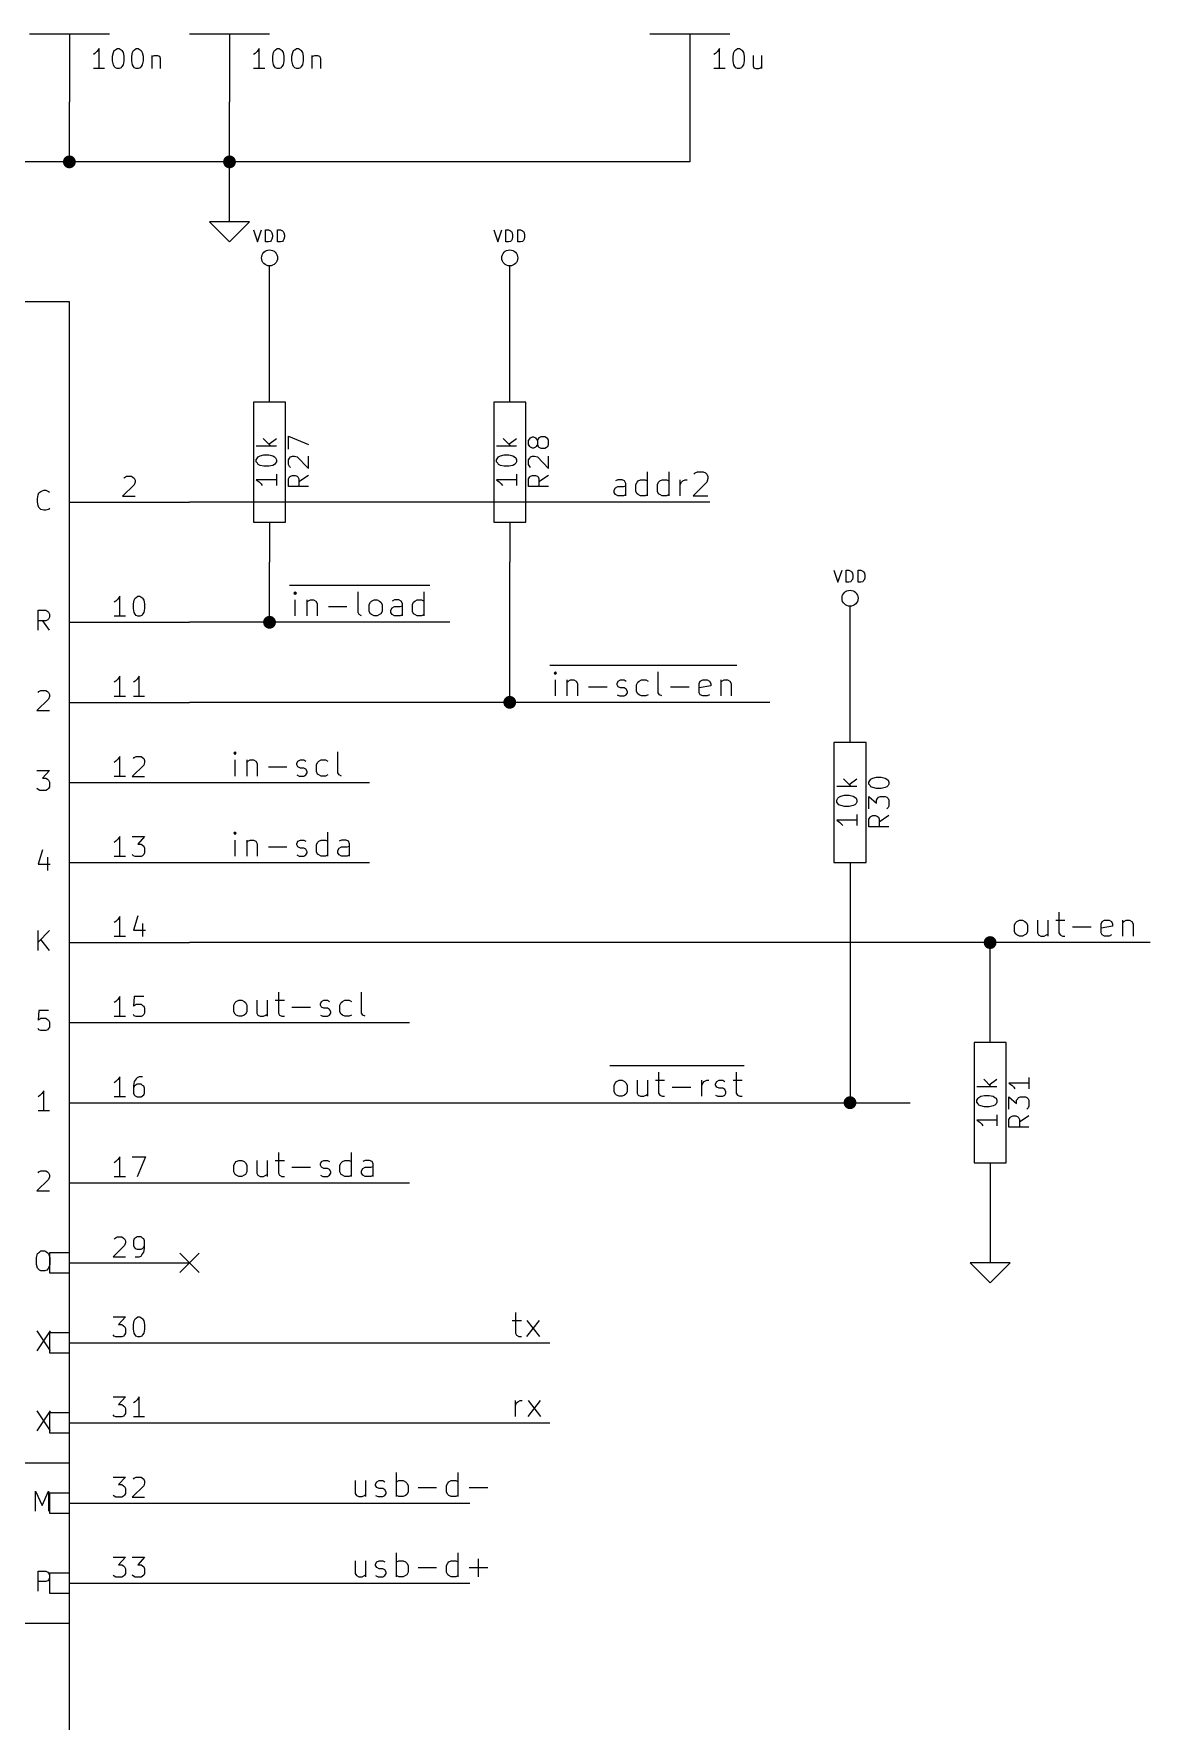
# Model space of a CAD drawing. Extents: x 4000 to 326700, y 4000 to 230000.
# Drawn here: x 133110 to 161000, y 161050 to 203200 of the extents above; entities that cross this region are included whole.
import ezdxf

# ---------------------------------------------------------------- set-up
doc = ezdxf.new("R2010")
doc.units = 0
for name, color, linetype in [('BLACK', 1, 'CONTINUOUS'), ('BLUE', 2, 'CONTINUOUS'), ('CYAN', 4, 'CONTINUOUS'), ('GREEN', 3, 'CONTINUOUS'), ('RED', 5, 'CONTINUOUS')]:
    doc.layers.add(name, color=color, linetype=linetype)

msp = doc.modelspace()

# ---------------------------------------------------------------- linework, layer by layer
at = {"layer": 'BLACK'}
for p, q in [((148440, 191660), (148440, 192260)), ((148980, 191660), (148980, 192260)), ((149600, 192200), (149630, 192230)), ((149630, 192230), (149690, 192260)), ((149690, 192260), (149830, 192260)), ((149830, 192260), (149890, 192230)), ((149890, 192230), (149920, 192200)), ((147610, 191800), (147640, 191860)), ((147610, 191740), (147610, 191800)), ((147700, 192060), (147640, 192030)), ((147640, 191860), (147700, 191890)), ((147810, 192060), (147700, 192060)), ((147700, 191890), (147840, 191890)), ((147870, 192030), (147810, 192060)), ((147840, 191890), (147900, 191910)), ((147900, 191970), (147870, 192030)), ((147900, 191660), (147900, 191970)), ((148150, 191940), (148180, 192000)), ((148150, 191770), (148150, 191940)), ((148180, 192000), (148210, 192030)), ((148210, 192030), (148270, 192060)), ((148270, 192060), (148380, 192060)), ((148380, 192060), (148440, 192030)), ((148690, 191940), (148720, 192000)), ((148690, 191770), (148690, 191940)), ((148720, 192000), (148750, 192030)), ((148750, 192030), (148810, 192060)), ((148810, 192060), (148920, 192060)), ((148920, 192060), (148980, 192030)), ((149260, 191660), (149260, 192060)), ((149260, 191940), (149290, 192000)), ((149290, 192000), (149320, 192030)), ((149320, 192030), (149380, 192060)), ((149380, 192060), (149430, 192060)), ((149920, 192000), (149580, 191660)), ((149920, 192200), (149950, 192140)), ((149950, 192090), (149920, 192000)), ((149950, 192140), (149950, 192090)), ((147640, 191690), (147610, 191740)), ((147700, 191660), (147640, 191690)), ((147840, 191660), (147700, 191660)), ((147900, 191690), (147840, 191660)), ((148180, 191710), (148150, 191770)), ((148210, 191690), (148180, 191710)), ((148270, 191660), (148210, 191690)), ((148380, 191660), (148270, 191660)), ((148440, 191690), (148380, 191660)), ((148720, 191710), (148690, 191770)), ((148750, 191690), (148720, 191710)), ((148810, 191660), (148750, 191690)), ((148920, 191660), (148810, 191660)), ((148980, 191690), (148920, 191660)), ((149580, 191660), (149950, 191660)), ((139500, 189430), (143000, 189430)), ((139640, 189260), (139610, 189230)), ((139670, 189230), (139640, 189260)), ((139640, 189260), (139640, 189200)), ((141210, 188740), (141210, 189260)), ((142860, 188660), (142860, 189260)), ((139610, 189230), (139640, 189200)), ((139640, 189200), (139670, 189230)), ((139640, 188660), (139640, 189060)), ((139930, 189060), (139930, 188660)), ((139930, 189000), (139960, 189030)), ((139960, 189030), (140020, 189060)), ((140020, 189060), (140100, 189060)), ((140100, 189060), (140160, 189030)), ((140160, 189030), (140190, 188970)), ((140190, 188970), (140190, 188660)), ((140470, 188890), (140930, 188890)), ((141490, 188940), (141520, 189000)), ((141490, 188770), (141490, 188940)), ((141520, 189000), (141550, 189030)), ((141550, 189030), (141610, 189060)), ((141610, 189060), (141690, 189060)), ((141690, 189060), (141750, 189030)), ((141750, 189030), (141780, 189000)), ((141780, 189000), (141810, 188940)), ((141810, 188940), (141810, 188770)), ((142030, 188800), (142060, 188860)), ((142120, 189060), (142060, 189030)), ((142060, 188860), (142120, 188890)), ((142230, 189060), (142120, 189060)), ((142120, 188890), (142260, 188890)), ((142290, 189030), (142230, 189060)), ((142260, 188890), (142320, 188910)), ((142320, 188970), (142290, 189030)), ((142320, 188660), (142320, 188970)), ((142570, 188940), (142600, 189000)), ((142570, 188770), (142570, 188940)), ((142600, 189000), (142630, 189030)), ((142630, 189030), (142690, 189060)), ((142690, 189060), (142800, 189060)), ((142800, 189060), (142860, 189030)), ((141240, 188690), (141210, 188740)), ((141300, 188660), (141240, 188690)), ((141520, 188710), (141490, 188770)), ((141550, 188690), (141520, 188710)), ((141610, 188660), (141550, 188690)), ((141690, 188660), (141610, 188660)), ((141750, 188690), (141690, 188660)), ((141780, 188710), (141750, 188690)), ((141810, 188770), (141780, 188710)), ((142030, 188740), (142030, 188800)), ((142060, 188690), (142030, 188740)), ((142120, 188660), (142060, 188690)), ((142260, 188660), (142120, 188660)), ((142320, 188690), (142260, 188660)), ((142600, 188710), (142570, 188770)), ((142630, 188690), (142600, 188710)), ((142690, 188660), (142630, 188690)), ((142800, 188660), (142690, 188660)), ((142860, 188690), (142800, 188660)), ((146000, 187430), (150670, 187430)), ((146140, 187260), (146110, 187230)), ((146110, 187230), (146140, 187200)), ((146170, 187230), (146140, 187260)), ((146140, 187260), (146140, 187200)), ((146140, 187200), (146170, 187230)), ((148710, 186740), (148710, 187260)), ((146140, 186660), (146140, 187060)), ((146430, 187060), (146430, 186660)), ((146430, 187000), (146460, 187030)), ((146460, 187030), (146520, 187060)), ((146520, 187060), (146600, 187060)), ((146600, 187060), (146660, 187030)), ((146660, 187030), (146690, 186970)), ((146690, 186970), (146690, 186660)), ((146970, 186890), (147430, 186890)), ((147680, 186970), (147710, 187030)), ((147680, 186940), (147680, 186970)), ((147710, 186890), (147680, 186940)), ((147710, 187030), (147770, 187060)), ((147770, 186860), (147710, 186890)), ((147770, 187060), (147860, 187060)), ((147860, 186860), (147770, 186860)), ((147860, 187060), (147910, 187030)), ((147910, 186830), (147860, 186860)), ((147940, 186770), (147910, 186830)), ((147910, 186690), (147940, 186740)), ((147940, 186740), (147940, 186770)), ((148170, 186940), (148200, 187000)), ((148170, 186770), (148170, 186940)), ((148200, 186710), (148170, 186770)), ((148200, 187000), (148230, 187030)), ((148230, 187030), (148290, 187060)), ((148290, 187060), (148400, 187060)), ((148400, 187060), (148460, 187030)), ((148740, 186690), (148710, 186740)), ((149020, 186890), (149480, 186890)), ((149730, 186970), (149760, 187030)), ((149730, 186740), (149730, 186970)), ((150020, 186910), (149730, 186860)), ((149760, 186690), (149730, 186740)), ((149760, 187030), (149820, 187060)), ((149820, 187060), (149930, 187060)), ((149930, 187060), (149990, 187030)), ((149990, 187030), (150020, 186970)), ((150020, 186970), (150020, 186910)), ((150270, 187060), (150270, 186660)), ((150270, 187000), (150300, 187030)), ((150300, 187030), (150360, 187060)), ((150360, 187060), (150440, 187060)), ((150440, 187060), (150500, 187030)), ((150500, 187030), (150530, 186970)), ((150530, 186970), (150530, 186660)), ((147680, 186690), (147740, 186660)), ((147740, 186660), (147860, 186660)), ((147860, 186660), (147910, 186690)), ((148230, 186690), (148200, 186710)), ((148290, 186660), (148230, 186690)), ((148400, 186660), (148290, 186660)), ((148460, 186690), (148400, 186660)), ((148800, 186660), (148740, 186690)), ((149820, 186660), (149760, 186690)), ((149930, 186660), (149820, 186660)), ((149990, 186690), (149930, 186660)), ((138140, 185260), (138110, 185230)), ((138110, 185230), (138140, 185200)), ((138170, 185230), (138140, 185260)), ((138140, 185260), (138140, 185200)), ((138140, 185200), (138170, 185230)), ((138140, 184660), (138140, 185060)), ((138430, 185060), (138430, 184660)), ((138460, 185030), (138520, 185060)), ((138520, 185060), (138600, 185060)), ((138600, 185060), (138660, 185030)), ((139710, 185030), (139770, 185060)), ((139770, 185060), (139860, 185060)), ((139860, 185060), (139910, 185030)), ((140230, 185030), (140290, 185060)), ((140290, 185060), (140400, 185060)), ((140400, 185060), (140460, 185030)), ((140710, 184740), (140710, 185260)), ((138430, 185000), (138460, 185030)), ((138660, 185030), (138690, 184970)), ((138690, 184970), (138690, 184660)), ((138970, 184890), (139430, 184890)), ((139680, 184970), (139710, 185030)), ((139680, 184940), (139680, 184970)), ((139710, 184890), (139680, 184940)), ((139680, 184690), (139740, 184660)), ((139770, 184860), (139710, 184890)), ((139740, 184660), (139860, 184660)), ((139860, 184860), (139770, 184860)), ((139910, 184830), (139860, 184860)), ((139860, 184660), (139910, 184690)), ((139940, 184770), (139910, 184830)), ((139910, 184690), (139940, 184740)), ((139940, 184740), (139940, 184770)), ((140170, 184940), (140200, 185000)), ((140170, 184770), (140170, 184940)), ((140200, 184710), (140170, 184770)), ((140200, 185000), (140230, 185030)), ((140230, 184690), (140200, 184710)), ((140290, 184660), (140230, 184690)), ((140400, 184660), (140290, 184660)), ((140460, 184690), (140400, 184660)), ((140740, 184690), (140710, 184740)), ((140800, 184660), (140740, 184690)), ((138140, 183260), (138110, 183230)), ((138110, 183230), (138140, 183200)), ((138170, 183230), (138140, 183260)), ((138140, 183260), (138140, 183200)), ((138140, 183200), (138170, 183230)), ((138140, 182660), (138140, 183060)), ((138430, 183060), (138430, 182660)), ((138430, 183000), (138460, 183030)), ((138460, 183030), (138520, 183060)), ((138520, 183060), (138600, 183060)), ((138600, 183060), (138660, 183030)), ((138660, 183030), (138690, 182970)), ((138690, 182970), (138690, 182660)), ((139680, 182970), (139710, 183030)), ((139680, 182940), (139680, 182970)), ((139710, 182890), (139680, 182940)), ((139710, 183030), (139770, 183060)), ((139770, 183060), (139860, 183060)), ((139860, 183060), (139910, 183030)), ((140170, 182940), (140200, 183000)), ((140170, 182770), (140170, 182940)), ((140200, 183000), (140230, 183030)), ((140230, 183030), (140290, 183060)), ((140290, 183060), (140400, 183060)), ((140400, 183060), (140460, 183030)), ((140460, 182660), (140460, 183260)), ((140800, 183060), (140740, 183030)), ((140910, 183060), (140800, 183060)), ((140970, 183030), (140910, 183060)), ((141000, 182970), (140970, 183030)), ((141000, 182660), (141000, 182970)), ((138970, 182890), (139430, 182890)), ((139680, 182690), (139740, 182660)), ((139770, 182860), (139710, 182890)), ((139740, 182660), (139860, 182660)), ((139860, 182860), (139770, 182860)), ((139910, 182830), (139860, 182860)), ((139860, 182660), (139910, 182690)), ((139940, 182770), (139910, 182830)), ((139910, 182690), (139940, 182740)), ((139940, 182740), (139940, 182770)), ((140200, 182710), (140170, 182770)), ((140230, 182690), (140200, 182710)), ((140290, 182660), (140230, 182690)), ((140400, 182660), (140290, 182660)), ((140460, 182690), (140400, 182660)), ((140710, 182800), (140740, 182860)), ((140710, 182740), (140710, 182800)), ((140740, 182690), (140710, 182740)), ((140740, 182860), (140800, 182890)), ((140800, 182660), (140740, 182690)), ((140800, 182890), (140940, 182890)), ((140940, 182660), (140800, 182660)), ((140940, 182890), (141000, 182910)), ((141000, 182690), (140940, 182660)), ((158720, 181260), (158720, 180740)), ((157610, 180940), (157640, 181000)), ((157610, 180770), (157610, 180940)), ((157640, 181000), (157670, 181030)), ((157670, 181030), (157730, 181060)), ((157730, 181060), (157810, 181060)), ((157810, 181060), (157870, 181030)), ((157870, 181030), (157900, 181000)), ((157900, 181000), (157930, 180940)), ((157930, 180940), (157930, 180770)), ((158180, 181060), (158180, 180740)), ((158440, 181060), (158440, 180660)), ((158640, 181060), (158870, 181060)), ((159060, 180890), (159520, 180890)), ((159770, 180970), (159800, 181030)), ((159770, 180740), (159770, 180970)), ((160060, 180910), (159770, 180860)), ((159800, 181030), (159860, 181060)), ((159860, 181060), (159970, 181060)), ((159970, 181060), (160030, 181030)), ((160030, 181030), (160060, 180970)), ((160060, 180970), (160060, 180910)), ((160310, 181060), (160310, 180660)), ((160310, 181000), (160340, 181030)), ((160340, 181030), (160400, 181060)), ((160400, 181060), (160480, 181060)), ((160480, 181060), (160540, 181030)), ((160540, 181030), (160570, 180970)), ((160570, 180970), (160570, 180660)), ((157640, 180710), (157610, 180770)), ((157670, 180690), (157640, 180710)), ((157730, 180660), (157670, 180690)), ((157810, 180660), (157730, 180660)), ((157870, 180690), (157810, 180660)), ((157900, 180710), (157870, 180690)), ((157930, 180770), (157900, 180710)), ((158180, 180740), (158210, 180690)), ((158210, 180690), (158270, 180660)), ((158270, 180660), (158350, 180660)), ((158350, 180660), (158410, 180690)), ((158410, 180690), (158440, 180710)), ((158720, 180740), (158750, 180690)), ((158750, 180690), (158810, 180660)), ((158810, 180660), (158870, 180660)), ((159800, 180690), (159770, 180740)), ((159860, 180660), (159800, 180690)), ((159970, 180660), (159860, 180660)), ((160030, 180690), (159970, 180660)), ((139220, 179260), (139220, 178740)), ((141300, 178740), (141300, 179260)), ((138110, 178940), (138140, 179000)), ((138110, 178770), (138110, 178940)), ((138140, 178710), (138110, 178770)), ((138140, 179000), (138170, 179030)), ((138170, 179030), (138230, 179060)), ((138230, 179060), (138310, 179060)), ((138310, 179060), (138370, 179030)), ((138370, 179030), (138400, 179000)), ((138400, 179000), (138430, 178940)), ((138430, 178770), (138400, 178710)), ((138430, 178940), (138430, 178770)), ((138680, 179060), (138680, 178740)), ((138680, 178740), (138710, 178690)), ((138940, 179060), (138940, 178660)), ((139140, 179060), (139370, 179060)), ((139220, 178740), (139250, 178690)), ((139560, 178890), (140020, 178890)), ((140270, 178970), (140300, 179030)), ((140270, 178940), (140270, 178970)), ((140300, 178890), (140270, 178940)), ((140300, 179030), (140360, 179060)), ((140360, 178860), (140300, 178890)), ((140360, 179060), (140450, 179060)), ((140450, 178860), (140360, 178860)), ((140450, 179060), (140500, 179030)), ((140500, 178830), (140450, 178860)), ((140530, 178770), (140500, 178830)), ((140500, 178690), (140530, 178740)), ((140530, 178740), (140530, 178770)), ((140760, 178940), (140790, 179000)), ((140760, 178770), (140760, 178940)), ((140790, 178710), (140760, 178770)), ((140790, 179000), (140820, 179030)), ((140820, 179030), (140880, 179060)), ((140880, 179060), (140990, 179060)), ((140990, 179060), (141050, 179030)), ((141330, 178690), (141300, 178740)), ((138170, 178690), (138140, 178710)), ((138230, 178660), (138170, 178690)), ((138310, 178660), (138230, 178660)), ((138370, 178690), (138310, 178660)), ((138400, 178710), (138370, 178690)), ((138710, 178690), (138770, 178660)), ((138770, 178660), (138850, 178660)), ((138850, 178660), (138910, 178690)), ((138910, 178690), (138940, 178710)), ((139250, 178690), (139310, 178660)), ((139310, 178660), (139370, 178660)), ((140270, 178690), (140330, 178660)), ((140330, 178660), (140450, 178660)), ((140450, 178660), (140500, 178690)), ((140820, 178690), (140790, 178710)), ((140880, 178660), (140820, 178690)), ((140990, 178660), (140880, 178660)), ((141050, 178690), (140990, 178660)), ((141390, 178660), (141330, 178690)), ((147500, 177430), (150860, 177430)), ((147640, 177000), (147670, 177030)), ((147670, 177030), (147730, 177060)), ((147730, 177060), (147810, 177060)), ((147810, 177060), (147870, 177030)), ((147870, 177030), (147900, 177000)), ((148180, 177060), (148180, 176740)), ((148440, 177060), (148440, 176660)), ((148640, 177060), (148870, 177060)), ((148720, 177260), (148720, 176740)), ((149800, 176660), (149800, 177060)), ((149830, 177000), (149860, 177030)), ((149860, 177030), (149920, 177060)), ((149920, 177060), (149970, 177060)), ((150140, 176970), (150170, 177030)), ((150170, 177030), (150230, 177060)), ((150230, 177060), (150320, 177060)), ((150320, 177060), (150370, 177030)), ((150580, 177060), (150810, 177060)), ((150660, 177260), (150660, 176740)), ((147610, 176940), (147640, 177000)), ((147610, 176770), (147610, 176940)), ((147640, 176710), (147610, 176770)), ((147670, 176690), (147640, 176710)), ((147730, 176660), (147670, 176690)), ((147810, 176660), (147730, 176660)), ((147870, 176690), (147810, 176660)), ((147900, 176710), (147870, 176690)), ((147900, 177000), (147930, 176940)), ((147930, 176770), (147900, 176710)), ((147930, 176940), (147930, 176770)), ((148180, 176740), (148210, 176690)), ((148210, 176690), (148270, 176660)), ((148270, 176660), (148350, 176660)), ((148350, 176660), (148410, 176690)), ((148410, 176690), (148440, 176710)), ((148720, 176740), (148750, 176690)), ((148750, 176690), (148810, 176660)), ((148810, 176660), (148870, 176660)), ((149060, 176890), (149520, 176890)), ((149800, 176940), (149830, 177000)), ((150140, 176940), (150140, 176970)), ((150170, 176890), (150140, 176940)), ((150140, 176690), (150200, 176660)), ((150230, 176860), (150170, 176890)), ((150200, 176660), (150320, 176660)), ((150320, 176860), (150230, 176860)), ((150370, 176830), (150320, 176860)), ((150320, 176660), (150370, 176690)), ((150400, 176770), (150370, 176830)), ((150370, 176690), (150400, 176740)), ((150400, 176740), (150400, 176770)), ((150660, 176740), (150690, 176690)), ((150690, 176690), (150750, 176660)), ((150750, 176660), (150810, 176660)), ((138110, 174940), (138140, 175000)), ((138110, 174770), (138110, 174940)), ((138140, 175000), (138170, 175030)), ((138170, 175030), (138230, 175060)), ((138230, 175060), (138310, 175060)), ((138310, 175060), (138370, 175030)), ((138370, 175030), (138400, 175000)), ((138400, 175000), (138430, 174940)), ((138430, 174940), (138430, 174770)), ((138680, 175060), (138680, 174740)), ((138940, 175060), (138940, 174660)), ((139140, 175060), (139370, 175060)), ((139220, 175260), (139220, 174740)), ((140270, 174970), (140300, 175030)), ((140270, 174940), (140270, 174970)), ((140300, 174890), (140270, 174940)), ((140300, 175030), (140360, 175060)), ((140360, 175060), (140450, 175060)), ((140450, 175060), (140500, 175030)), ((140760, 174940), (140790, 175000)), ((140760, 174770), (140760, 174940)), ((140790, 175000), (140820, 175030)), ((140820, 175030), (140880, 175060)), ((140880, 175060), (140990, 175060)), ((140990, 175060), (141050, 175030)), ((141050, 174660), (141050, 175260)), ((141390, 175060), (141330, 175030)), ((141500, 175060), (141390, 175060)), ((141560, 175030), (141500, 175060)), ((141590, 174970), (141560, 175030)), ((141590, 174660), (141590, 174970)), ((138140, 174710), (138110, 174770)), ((138170, 174690), (138140, 174710)), ((138230, 174660), (138170, 174690)), ((138310, 174660), (138230, 174660)), ((138370, 174690), (138310, 174660)), ((138400, 174710), (138370, 174690)), ((138430, 174770), (138400, 174710)), ((138680, 174740), (138710, 174690)), ((138710, 174690), (138770, 174660)), ((138770, 174660), (138850, 174660)), ((138850, 174660), (138910, 174690)), ((138910, 174690), (138940, 174710)), ((139220, 174740), (139250, 174690)), ((139250, 174690), (139310, 174660)), ((139310, 174660), (139370, 174660)), ((139560, 174890), (140020, 174890)), ((140270, 174690), (140330, 174660)), ((140360, 174860), (140300, 174890)), ((140330, 174660), (140450, 174660)), ((140450, 174860), (140360, 174860)), ((140500, 174830), (140450, 174860)), ((140450, 174660), (140500, 174690)), ((140530, 174770), (140500, 174830)), ((140500, 174690), (140530, 174740)), ((140530, 174740), (140530, 174770)), ((140790, 174710), (140760, 174770)), ((140820, 174690), (140790, 174710)), ((140880, 174660), (140820, 174690)), ((140990, 174660), (140880, 174660)), ((141050, 174690), (140990, 174660)), ((141300, 174800), (141330, 174860)), ((141300, 174740), (141300, 174800)), ((141330, 174690), (141300, 174740)), ((141330, 174860), (141390, 174890)), ((141390, 174660), (141330, 174690)), ((141390, 174890), (141530, 174890)), ((141530, 174660), (141390, 174660)), ((141530, 174890), (141590, 174910)), ((141590, 174690), (141530, 174660)), ((145140, 171260), (145140, 170740)), ((145060, 171060), (145290, 171060)), ((145140, 170740), (145170, 170690)), ((145430, 170660), (145740, 171060)), ((145430, 171060), (145740, 170660)), ((145170, 170690), (145230, 170660)), ((145230, 170660), (145290, 170660)), ((145140, 168660), (145140, 169060)), ((145170, 169000), (145200, 169030)), ((145200, 169030), (145260, 169060)), ((145260, 169060), (145310, 169060)), ((145460, 168660), (145770, 169060)), ((145460, 169060), (145770, 168660)), ((145140, 168940), (145170, 169000)), ((141140, 167060), (141140, 166740)), ((141400, 167060), (141400, 166660)), ((141650, 166970), (141680, 167030)), ((141650, 166940), (141650, 166970)), ((141680, 166890), (141650, 166940)), ((141680, 167030), (141740, 167060)), ((141740, 167060), (141830, 167060)), ((141830, 167060), (141880, 167030)), ((142170, 166660), (142170, 167260)), ((142170, 167030), (142230, 167060)), ((142230, 167060), (142340, 167060)), ((142340, 167060), (142400, 167030)), ((142400, 167030), (142430, 167000)), ((142430, 167000), (142460, 166940)), ((142460, 166940), (142460, 166770)), ((143420, 166940), (143450, 167000)), ((143420, 166770), (143420, 166940)), ((143450, 167000), (143480, 167030)), ((143480, 167030), (143540, 167060)), ((143540, 167060), (143650, 167060)), ((143650, 167060), (143710, 167030)), ((143710, 166660), (143710, 167260)), ((141140, 166740), (141170, 166690)), ((141170, 166690), (141230, 166660)), ((141230, 166660), (141310, 166660)), ((141310, 166660), (141370, 166690)), ((141370, 166690), (141400, 166710)), ((141650, 166690), (141710, 166660)), ((141740, 166860), (141680, 166890)), ((141710, 166660), (141830, 166660)), ((141830, 166860), (141740, 166860)), ((141880, 166830), (141830, 166860)), ((141830, 166660), (141880, 166690)), ((141910, 166770), (141880, 166830)), ((141880, 166690), (141910, 166740)), ((141910, 166740), (141910, 166770)), ((142230, 166660), (142170, 166690)), ((142340, 166660), (142230, 166660)), ((142400, 166690), (142340, 166660)), ((142430, 166710), (142400, 166690)), ((142460, 166770), (142430, 166710)), ((142710, 166890), (143170, 166890)), ((143450, 166710), (143420, 166770)), ((143480, 166690), (143450, 166710)), ((143540, 166660), (143480, 166690)), ((143650, 166660), (143540, 166660)), ((143710, 166690), (143650, 166660)), ((143990, 166890), (144450, 166890)), ((142170, 164660), (142170, 165260)), ((143710, 164660), (143710, 165260)), ((141140, 165060), (141140, 164740)), ((141400, 165060), (141400, 164660)), ((141650, 164970), (141680, 165030)), ((141650, 164940), (141650, 164970)), ((141680, 164890), (141650, 164940)), ((141680, 165030), (141740, 165060)), ((141740, 164860), (141680, 164890)), ((141740, 165060), (141830, 165060)), ((141830, 164860), (141740, 164860)), ((141830, 165060), (141880, 165030)), ((141880, 164830), (141830, 164860)), ((141910, 164770), (141880, 164830)), ((142170, 165030), (142230, 165060)), ((142230, 165060), (142340, 165060)), ((142340, 165060), (142400, 165030)), ((142400, 165030), (142430, 165000)), ((142430, 165000), (142460, 164940)), ((142460, 164940), (142460, 164770)), ((142710, 164890), (143170, 164890)), ((143420, 164940), (143450, 165000)), ((143420, 164770), (143420, 164940)), ((143450, 165000), (143480, 165030)), ((143480, 165030), (143540, 165060)), ((143540, 165060), (143650, 165060)), ((143650, 165060), (143710, 165030)), ((143990, 164890), (144450, 164890)), ((144220, 164660), (144220, 165110)), ((141140, 164740), (141170, 164690)), ((141170, 164690), (141230, 164660)), ((141230, 164660), (141310, 164660)), ((141310, 164660), (141370, 164690)), ((141370, 164690), (141400, 164710)), ((141650, 164690), (141710, 164660)), ((141710, 164660), (141830, 164660)), ((141830, 164660), (141880, 164690)), ((141880, 164690), (141910, 164740)), ((141910, 164740), (141910, 164770)), ((142230, 164660), (142170, 164690)), ((142340, 164660), (142230, 164660)), ((142400, 164690), (142340, 164660)), ((142430, 164710), (142400, 164690)), ((142460, 164770), (142430, 164710)), ((143450, 164710), (143420, 164770)), ((143480, 164690), (143450, 164710)), ((143540, 164660), (143480, 164690)), ((143650, 164660), (143540, 164660)), ((143710, 164690), (143650, 164660))]:
    msp.add_line(p, q, dxfattribs=at)
at = {"layer": 'BLUE'}
for p, q in [((136760, 172740), (137240, 172260)), ((137240, 172740), (136760, 172260))]:
    msp.add_line(p, q, dxfattribs=at)
at = {"layer": 'CYAN'}
for p, q in [((134690, 202760), (134640, 202710)), ((134740, 202830), (134690, 202760)), ((134740, 202330), (134740, 202830)), ((135100, 202730), (135120, 202780)), ((135120, 202780), (135150, 202800)), ((135150, 202800), (135190, 202830)), ((135190, 202830), (135240, 202830)), ((135240, 202830), (135290, 202800)), ((135290, 202800), (135310, 202780)), ((135310, 202780), (135340, 202730)), ((135580, 202730), (135600, 202780)), ((135600, 202780), (135630, 202800)), ((135630, 202800), (135670, 202830)), ((135670, 202830), (135720, 202830)), ((135720, 202830), (135770, 202800)), ((135770, 202800), (135790, 202780)), ((135790, 202780), (135820, 202730)), ((138690, 202760), (138640, 202710)), ((138740, 202830), (138690, 202760)), ((138740, 202330), (138740, 202830)), ((139100, 202730), (139120, 202780)), ((139120, 202780), (139150, 202800)), ((139150, 202800), (139190, 202830)), ((139190, 202830), (139240, 202830)), ((139240, 202830), (139290, 202800)), ((139290, 202800), (139310, 202780)), ((139310, 202780), (139340, 202730)), ((139580, 202730), (139600, 202780)), ((139600, 202780), (139630, 202800)), ((139630, 202800), (139670, 202830)), ((139670, 202830), (139720, 202830)), ((139720, 202830), (139770, 202800)), ((139770, 202800), (139790, 202780)), ((139790, 202780), (139820, 202730)), ((150190, 202760), (150140, 202710)), ((150240, 202830), (150190, 202760)), ((150240, 202330), (150240, 202830)), ((150600, 202730), (150620, 202780)), ((150620, 202780), (150650, 202800)), ((150650, 202800), (150690, 202830)), ((150690, 202830), (150740, 202830)), ((150740, 202830), (150790, 202800)), ((150790, 202800), (150810, 202780)), ((150810, 202780), (150840, 202730)), ((134640, 202710), (134600, 202680)), ((134880, 202330), (134600, 202330)), ((135080, 202640), (135100, 202730)), ((135080, 202520), (135080, 202640)), ((135100, 202420), (135080, 202520)), ((135120, 202380), (135100, 202420)), ((135150, 202350), (135120, 202380)), ((135190, 202330), (135150, 202350)), ((135240, 202330), (135190, 202330)), ((135290, 202350), (135240, 202330)), ((135310, 202380), (135290, 202350)), ((135340, 202420), (135310, 202380)), ((135340, 202730), (135360, 202640)), ((135360, 202520), (135340, 202420)), ((135360, 202640), (135360, 202520)), ((135560, 202640), (135580, 202730)), ((135560, 202520), (135560, 202640)), ((135580, 202420), (135560, 202520)), ((135600, 202380), (135580, 202420)), ((135630, 202350), (135600, 202380)), ((135670, 202330), (135630, 202350)), ((135720, 202330), (135670, 202330)), ((135770, 202350), (135720, 202330)), ((135790, 202380), (135770, 202350)), ((135820, 202420), (135790, 202380)), ((135820, 202730), (135840, 202640)), ((135840, 202520), (135820, 202420)), ((135840, 202640), (135840, 202520)), ((136060, 202660), (136060, 202330)), ((136060, 202610), (136080, 202640)), ((136080, 202640), (136130, 202660)), ((136130, 202660), (136200, 202660)), ((136200, 202660), (136250, 202640)), ((136250, 202640), (136270, 202590)), ((136270, 202590), (136270, 202330)), ((138640, 202710), (138600, 202680)), ((138880, 202330), (138600, 202330)), ((139080, 202640), (139100, 202730)), ((139080, 202520), (139080, 202640)), ((139100, 202420), (139080, 202520)), ((139120, 202380), (139100, 202420)), ((139150, 202350), (139120, 202380)), ((139190, 202330), (139150, 202350)), ((139240, 202330), (139190, 202330)), ((139290, 202350), (139240, 202330)), ((139310, 202380), (139290, 202350)), ((139340, 202420), (139310, 202380)), ((139340, 202730), (139360, 202640)), ((139360, 202520), (139340, 202420)), ((139360, 202640), (139360, 202520)), ((139560, 202640), (139580, 202730)), ((139560, 202520), (139560, 202640)), ((139580, 202420), (139560, 202520)), ((139600, 202380), (139580, 202420)), ((139630, 202350), (139600, 202380)), ((139670, 202330), (139630, 202350)), ((139720, 202330), (139670, 202330)), ((139770, 202350), (139720, 202330)), ((139790, 202380), (139770, 202350)), ((139820, 202420), (139790, 202380)), ((139820, 202730), (139840, 202640)), ((139840, 202520), (139820, 202420)), ((139840, 202640), (139840, 202520)), ((140060, 202660), (140060, 202330)), ((140060, 202610), (140080, 202640)), ((140080, 202640), (140130, 202660)), ((140130, 202660), (140200, 202660)), ((140200, 202660), (140250, 202640)), ((140250, 202640), (140270, 202590)), ((140270, 202590), (140270, 202330)), ((150140, 202710), (150100, 202680)), ((150380, 202330), (150100, 202330)), ((150580, 202640), (150600, 202730)), ((150580, 202520), (150580, 202640)), ((150600, 202420), (150580, 202520)), ((150620, 202380), (150600, 202420)), ((150650, 202350), (150620, 202380)), ((150690, 202330), (150650, 202350)), ((150740, 202330), (150690, 202330)), ((150790, 202350), (150740, 202330)), ((150810, 202380), (150790, 202350)), ((150840, 202420), (150810, 202380)), ((150840, 202730), (150860, 202640)), ((150860, 202520), (150840, 202420)), ((150860, 202640), (150860, 202520)), ((151080, 202660), (151080, 202400)), ((151080, 202400), (151100, 202350)), ((151100, 202350), (151150, 202330)), ((151150, 202330), (151220, 202330)), ((151220, 202330), (151270, 202350)), ((151270, 202350), (151290, 202380)), ((151290, 202660), (151290, 202330)), ((138600, 198300), (138700, 198000)), ((138700, 198000), (138800, 198300)), ((138900, 198000), (138900, 198300)), ((138900, 198300), (138970, 198300)), ((138970, 198300), (139020, 198280)), ((139020, 198280), (139040, 198260)), ((139040, 198260), (139060, 198230)), ((139060, 198230), (139070, 198170)), ((139070, 198130), (139060, 198070)), ((139070, 198170), (139070, 198130)), ((139200, 198000), (139200, 198300)), ((139200, 198300), (139270, 198300)), ((139270, 198300), (139320, 198280)), ((139320, 198280), (139340, 198260)), ((139340, 198260), (139360, 198230)), ((139360, 198230), (139370, 198170)), ((139370, 198130), (139360, 198070)), ((139370, 198170), (139370, 198130)), ((144600, 198300), (144700, 198000)), ((144700, 198000), (144800, 198300)), ((144900, 198000), (144900, 198300)), ((144900, 198300), (144970, 198300)), ((144970, 198300), (145020, 198280)), ((145020, 198280), (145040, 198260)), ((145040, 198260), (145060, 198230)), ((145060, 198230), (145070, 198170)), ((145070, 198130), (145060, 198070)), ((145070, 198170), (145070, 198130)), ((145200, 198000), (145200, 198300)), ((145200, 198300), (145270, 198300)), ((145270, 198300), (145320, 198280)), ((145320, 198280), (145340, 198260)), ((145340, 198260), (145360, 198230)), ((145360, 198230), (145370, 198170)), ((145370, 198130), (145360, 198070)), ((145370, 198170), (145370, 198130)), ((138970, 198000), (138900, 198000)), ((139020, 198010), (138970, 198000)), ((139040, 198040), (139020, 198010)), ((139060, 198070), (139040, 198040)), ((139270, 198000), (139200, 198000)), ((139320, 198010), (139270, 198000)), ((139340, 198040), (139320, 198010)), ((139360, 198070), (139340, 198040)), ((144970, 198000), (144900, 198000)), ((145020, 198010), (144970, 198000)), ((145040, 198040), (145020, 198010)), ((145060, 198070), (145040, 198040)), ((145270, 198000), (145200, 198000)), ((145320, 198010), (145270, 198000)), ((145340, 198040), (145320, 198010)), ((145360, 198070), (145340, 198040)), ((138840, 193090), (139030, 192900)), ((138980, 192950), (139170, 193090)), ((139470, 192820), (139470, 193150)), ((139470, 193150), (139970, 192940)), ((144840, 193090), (145030, 192900)), ((144980, 192950), (145170, 193090)), ((145470, 193040), (145500, 193080)), ((145500, 193080), (145520, 193110)), ((145520, 193110), (145570, 193130)), ((145570, 193130), (145590, 193130)), ((145590, 193130), (145640, 193110)), ((145640, 193110), (145660, 193080)), ((145660, 193080), (145690, 193040)), ((145710, 193080), (145690, 193040)), ((145730, 193110), (145710, 193080)), ((145780, 193130), (145730, 193110)), ((145880, 193130), (145780, 193130)), ((145920, 193110), (145880, 193130)), ((145950, 193080), (145920, 193110)), ((145970, 193040), (145950, 193080)), ((139170, 192900), (138670, 192900)), ((138700, 192610), (138720, 192630)), ((138720, 192630), (138770, 192660)), ((138770, 192660), (138860, 192680)), ((138860, 192680), (138980, 192680)), ((138980, 192680), (139080, 192660)), ((139080, 192660), (139120, 192630)), ((139120, 192630), (139150, 192610)), ((139500, 192600), (139520, 192630)), ((139520, 192630), (139570, 192650)), ((139570, 192650), (139620, 192650)), ((139620, 192650), (139690, 192630)), ((139690, 192630), (139970, 192340)), ((139970, 192340), (139970, 192650)), ((145170, 192900), (144670, 192900)), ((144700, 192610), (144720, 192630)), ((144720, 192630), (144770, 192660)), ((144770, 192660), (144860, 192680)), ((144860, 192680), (144980, 192680)), ((144980, 192680), (145080, 192660)), ((145080, 192660), (145120, 192630)), ((145120, 192630), (145150, 192610)), ((145470, 192940), (145470, 193040)), ((145500, 192890), (145470, 192940)), ((145520, 192870), (145500, 192890)), ((145500, 192600), (145520, 192630)), ((145570, 192850), (145520, 192870)), ((145520, 192630), (145570, 192650)), ((145590, 192850), (145570, 192850)), ((145570, 192650), (145620, 192650)), ((145640, 192870), (145590, 192850)), ((145620, 192650), (145690, 192630)), ((145660, 192890), (145640, 192870)), ((145690, 192940), (145660, 192890)), ((145690, 193040), (145690, 192940)), ((145690, 192940), (145710, 192890)), ((145690, 192630), (145970, 192340)), ((145710, 192890), (145730, 192870)), ((145730, 192870), (145780, 192850)), ((145780, 192850), (145880, 192850)), ((145880, 192850), (145920, 192870)), ((145920, 192870), (145950, 192890)), ((145950, 192890), (145970, 192940)), ((145970, 192940), (145970, 193040)), ((145970, 192340), (145970, 192650)), ((138670, 192560), (138700, 192610)), ((138670, 192510), (138670, 192560)), ((138700, 192470), (138670, 192510)), ((138720, 192440), (138700, 192470)), ((138770, 192420), (138720, 192440)), ((138860, 192400), (138770, 192420)), ((138980, 192400), (138860, 192400)), ((139080, 192420), (138980, 192400)), ((139120, 192440), (139080, 192420)), ((139150, 192470), (139120, 192440)), ((139150, 192610), (139170, 192560)), ((139170, 192510), (139150, 192470)), ((139170, 192560), (139170, 192510)), ((139470, 192560), (139500, 192600)), ((139470, 192440), (139470, 192560)), ((139500, 192390), (139470, 192440)), ((139520, 192370), (139500, 192390)), ((144670, 192560), (144700, 192610)), ((144670, 192510), (144670, 192560)), ((144700, 192470), (144670, 192510)), ((144720, 192440), (144700, 192470)), ((144770, 192420), (144720, 192440)), ((144860, 192400), (144770, 192420)), ((144980, 192400), (144860, 192400)), ((145080, 192420), (144980, 192400)), ((145120, 192440), (145080, 192420)), ((145150, 192470), (145120, 192440)), ((145150, 192610), (145170, 192560)), ((145170, 192510), (145150, 192470)), ((145170, 192560), (145170, 192510)), ((145470, 192560), (145500, 192600)), ((145470, 192440), (145470, 192560)), ((145500, 192390), (145470, 192440)), ((145520, 192370), (145500, 192390)), ((133290, 191770), (133360, 191800)), ((133360, 191800), (133410, 191800)), ((133410, 191800), (133480, 191770)), ((139170, 192060), (138670, 192060)), ((138670, 192060), (138740, 192010)), ((138740, 192010), (138790, 191960)), ((138790, 191960), (138820, 191920)), ((139170, 192200), (139170, 191920)), ((139470, 192080), (139500, 192130)), ((139470, 191890), (139470, 192080)), ((139970, 191890), (139470, 191890)), ((139500, 192130), (139520, 192150)), ((139520, 192150), (139570, 192170)), ((139570, 192170), (139640, 192170)), ((139640, 192170), (139690, 192150)), ((139690, 192150), (139710, 192130)), ((139710, 192130), (139730, 192080)), ((139970, 192170), (139730, 192010)), ((139730, 192080), (139730, 191890)), ((145170, 192060), (144670, 192060)), ((144670, 192060), (144740, 192010)), ((144740, 192010), (144790, 191960)), ((144790, 191960), (144820, 191920)), ((145170, 192200), (145170, 191920)), ((145470, 192080), (145500, 192130)), ((145470, 191890), (145470, 192080)), ((145970, 191890), (145470, 191890)), ((145500, 192130), (145520, 192150)), ((145520, 192150), (145570, 192170)), ((145570, 192170), (145640, 192170)), ((145640, 192170), (145690, 192150)), ((145690, 192150), (145710, 192130)), ((145710, 192130), (145730, 192080)), ((145970, 192170), (145730, 192010)), ((145730, 192080), (145730, 191890)), ((133200, 191580), (133220, 191680)), ((133200, 191510), (133200, 191580)), ((133220, 191420), (133200, 191510)), ((133220, 191680), (133240, 191730)), ((133240, 191370), (133220, 191420)), ((133240, 191730), (133290, 191770)), ((133290, 191320), (133240, 191370)), ((133480, 191770), (133500, 191750)), ((133360, 191300), (133290, 191320)), ((133410, 191300), (133360, 191300)), ((133480, 191320), (133410, 191300)), ((133500, 191350), (133480, 191320)), ((153100, 189800), (153200, 189500)), ((153200, 189500), (153300, 189800)), ((153400, 189500), (153400, 189800)), ((153400, 189800), (153470, 189800)), ((153470, 189800), (153520, 189780)), ((153520, 189780), (153540, 189760)), ((153540, 189760), (153560, 189730)), ((153560, 189730), (153570, 189670)), ((153700, 189500), (153700, 189800)), ((153700, 189800), (153770, 189800)), ((153770, 189800), (153820, 189780)), ((153820, 189780), (153840, 189760)), ((153840, 189760), (153860, 189730)), ((153860, 189730), (153870, 189670)), ((153470, 189500), (153400, 189500)), ((153520, 189510), (153470, 189500)), ((153540, 189540), (153520, 189510)), ((153560, 189570), (153540, 189540)), ((153570, 189630), (153560, 189570)), ((153570, 189670), (153570, 189630)), ((153770, 189500), (153700, 189500)), ((153820, 189510), (153770, 189500)), ((153840, 189540), (153820, 189510)), ((153860, 189570), (153840, 189540)), ((153870, 189630), (153860, 189570)), ((153870, 189670), (153870, 189630)), ((133220, 188300), (133220, 188800)), ((133220, 188800), (133410, 188800)), ((133410, 188540), (133220, 188540)), ((133500, 188300), (133340, 188540)), ((133410, 188800), (133460, 188770)), ((133460, 188560), (133410, 188540)), ((133460, 188770), (133480, 188750)), ((133480, 188580), (133460, 188560)), ((133480, 188750), (133500, 188700)), ((133500, 188630), (133480, 188580)), ((133500, 188700), (133500, 188630)), ((133220, 186750), (133240, 186770)), ((133240, 186770), (133290, 186800)), ((133290, 186800), (133410, 186800)), ((133410, 186800), (133450, 186770)), ((133450, 186770), (133480, 186750)), ((133480, 186750), (133500, 186700)), ((133480, 186580), (133190, 186300)), ((133500, 186650), (133480, 186580)), ((133500, 186700), (133500, 186650)), ((133190, 186300), (133500, 186300)), ((133190, 184800), (133500, 184800)), ((133500, 184800), (133330, 184610)), ((154070, 184610), (154160, 184630)), ((154160, 184630), (154280, 184630)), ((154280, 184630), (154380, 184610)), ((133220, 184320), (133190, 184350)), ((133260, 184300), (133220, 184320)), ((133410, 184300), (133260, 184300)), ((133330, 184610), (133410, 184610)), ((133410, 184610), (133450, 184580)), ((133450, 184320), (133410, 184300)), ((133450, 184580), (133480, 184560)), ((133480, 184350), (133450, 184320)), ((133480, 184560), (133500, 184510)), ((133500, 184390), (133480, 184350)), ((133500, 184510), (133500, 184390)), ((153670, 184400), (153170, 184400)), ((153340, 184590), (153530, 184400)), ((153480, 184450), (153670, 184590)), ((153970, 184510), (154000, 184560)), ((153970, 184460), (153970, 184510)), ((154000, 184420), (153970, 184460)), ((154000, 184560), (154020, 184580)), ((154020, 184390), (154000, 184420)), ((154020, 184580), (154070, 184610)), ((154070, 184370), (154020, 184390)), ((154160, 184350), (154070, 184370)), ((154280, 184350), (154160, 184350)), ((154380, 184370), (154280, 184350)), ((154380, 184610), (154420, 184580)), ((154420, 184390), (154380, 184370)), ((154420, 184580), (154450, 184560)), ((154450, 184420), (154420, 184390)), ((154450, 184560), (154470, 184510)), ((154470, 184460), (154450, 184420)), ((154470, 184510), (154470, 184460)), ((153170, 184060), (153200, 184110)), ((153170, 184010), (153170, 184060)), ((153200, 183970), (153170, 184010)), ((153200, 184110), (153220, 184130)), ((153220, 183940), (153200, 183970)), ((153220, 184130), (153270, 184160)), ((153270, 183920), (153220, 183940)), ((153270, 184160), (153360, 184180)), ((153360, 183900), (153270, 183920)), ((153360, 184180), (153480, 184180)), ((153480, 183900), (153360, 183900)), ((153480, 184180), (153580, 184160)), ((153580, 183920), (153480, 183900)), ((153580, 184160), (153620, 184130)), ((153620, 183940), (153580, 183920)), ((153620, 184130), (153650, 184110)), ((153650, 183970), (153620, 183940)), ((153650, 184110), (153670, 184060)), ((153670, 184010), (153650, 183970)), ((153670, 184060), (153670, 184010)), ((153970, 183840), (153970, 184150)), ((153970, 184150), (154160, 183980)), ((154160, 184060), (154190, 184100)), ((154160, 183980), (154160, 184060)), ((154190, 184100), (154210, 184130)), ((154210, 184130), (154260, 184150)), ((154260, 184150), (154380, 184150)), ((154380, 184150), (154420, 184130)), ((154420, 184130), (154450, 184100)), ((154450, 183870), (154420, 183840)), ((154450, 184100), (154470, 184060)), ((154470, 183910), (154450, 183870)), ((154470, 184060), (154470, 183910)), ((153670, 183560), (153170, 183560)), ((153170, 183560), (153240, 183510)), ((153240, 183510), (153290, 183460)), ((153290, 183460), (153320, 183420)), ((153670, 183700), (153670, 183420)), ((153970, 183580), (154000, 183630)), ((153970, 183390), (153970, 183580)), ((154470, 183390), (153970, 183390)), ((154000, 183630), (154020, 183650)), ((154020, 183650), (154070, 183670)), ((154070, 183670), (154140, 183670)), ((154140, 183670), (154190, 183650)), ((154190, 183650), (154210, 183630)), ((154210, 183630), (154230, 183580)), ((154470, 183670), (154230, 183510)), ((154230, 183580), (154230, 183390)), ((133330, 182820), (133220, 182460)), ((133450, 182630), (133450, 182300)), ((133220, 182460), (133520, 182460)), ((133220, 180300), (133220, 180800)), ((133500, 180800), (133220, 180510)), ((133500, 180300), (133290, 180580)), ((133240, 178800), (133220, 178560)), ((133480, 178800), (133240, 178800)), ((133220, 178560), (133240, 178580)), ((133240, 178320), (133220, 178350)), ((133240, 178580), (133290, 178610)), ((133290, 178300), (133240, 178320)), ((133290, 178610), (133410, 178610)), ((133410, 178300), (133290, 178300)), ((133410, 178610), (133450, 178580)), ((133450, 178320), (133410, 178300)), ((133450, 178580), (133480, 178560)), ((133480, 178350), (133450, 178320)), ((133480, 178560), (133500, 178510)), ((133500, 178390), (133480, 178350)), ((133500, 178510), (133500, 178390)), ((156840, 177090), (157030, 176900)), ((156980, 176950), (157170, 177090)), ((157970, 177130), (157970, 176850)), ((133260, 176680), (133220, 176650)), ((133310, 176730), (133260, 176680)), ((133360, 176800), (133310, 176730)), ((133360, 176300), (133360, 176800)), ((157170, 176900), (156670, 176900)), ((156670, 176560), (156700, 176610)), ((156700, 176610), (156720, 176630)), ((156720, 176630), (156770, 176660)), ((156770, 176660), (156860, 176680)), ((156860, 176680), (156980, 176680)), ((156980, 176680), (157080, 176660)), ((157080, 176660), (157120, 176630)), ((157120, 176630), (157150, 176610)), ((157150, 176610), (157170, 176560)), ((157970, 176990), (157470, 176990)), ((157470, 176990), (157540, 176940)), ((157470, 176340), (157470, 176650)), ((157470, 176650), (157660, 176480)), ((157540, 176940), (157590, 176890)), ((157590, 176890), (157620, 176850)), ((157690, 176600), (157710, 176630)), ((157710, 176630), (157760, 176650)), ((157760, 176650), (157880, 176650)), ((157880, 176650), (157920, 176630)), ((157920, 176630), (157950, 176600)), ((133500, 176300), (133220, 176300)), ((156670, 176510), (156670, 176560)), ((156700, 176470), (156670, 176510)), ((156720, 176440), (156700, 176470)), ((156770, 176420), (156720, 176440)), ((156860, 176400), (156770, 176420)), ((156980, 176400), (156860, 176400)), ((157080, 176420), (156980, 176400)), ((157120, 176440), (157080, 176420)), ((157150, 176470), (157120, 176440)), ((157170, 176510), (157150, 176470)), ((157170, 176560), (157170, 176510)), ((157170, 176200), (157170, 175920)), ((157660, 176560), (157690, 176600)), ((157660, 176480), (157660, 176560)), ((157950, 176370), (157920, 176340)), ((157950, 176600), (157970, 176560)), ((157970, 176410), (157950, 176370)), ((157970, 176560), (157970, 176410)), ((157170, 176060), (156670, 176060)), ((156670, 176060), (156740, 176010)), ((156740, 176010), (156790, 175960)), ((156790, 175960), (156820, 175920)), ((157470, 176080), (157500, 176130)), ((157470, 175890), (157470, 176080)), ((157970, 175890), (157470, 175890)), ((157500, 176130), (157520, 176150)), ((157520, 176150), (157570, 176170)), ((157570, 176170), (157640, 176170)), ((157640, 176170), (157690, 176150)), ((157690, 176150), (157710, 176130)), ((157710, 176130), (157730, 176080)), ((157970, 176170), (157730, 176010)), ((157730, 176080), (157730, 175890)), ((133480, 174580), (133190, 174300)), ((133220, 174750), (133240, 174770)), ((133240, 174770), (133290, 174800)), ((133290, 174800), (133410, 174800)), ((133410, 174800), (133450, 174770)), ((133450, 174770), (133480, 174750)), ((133480, 174750), (133500, 174700)), ((133500, 174650), (133480, 174580)), ((133500, 174700), (133500, 174650)), ((133190, 174300), (133500, 174300)), ((133180, 172630), (133200, 172730)), ((133180, 172460), (133180, 172630)), ((133200, 172370), (133180, 172460)), ((133200, 172730), (133250, 172770)), ((133250, 172770), (133290, 172800)), ((133290, 172800), (133390, 172800)), ((133390, 172800), (133440, 172770)), ((133440, 172770), (133480, 172730)), ((133480, 172730), (133510, 172630)), ((133510, 172460), (133480, 172370)), ((133510, 172630), (133510, 172460)), ((133250, 172320), (133200, 172370)), ((133290, 172300), (133250, 172320)), ((133390, 172300), (133290, 172300)), ((133440, 172320), (133390, 172300)), ((133480, 172370), (133440, 172320)), ((133190, 170800), (133520, 170300)), ((133520, 170800), (133190, 170300)), ((133190, 168800), (133520, 168300)), ((133520, 168800), (133190, 168300)), ((133150, 166300), (133150, 166800)), ((133150, 166800), (133320, 166440)), ((133320, 166440), (133480, 166800)), ((133480, 166800), (133480, 166300)), ((133220, 164300), (133220, 164800)), ((133220, 164800), (133410, 164800)), ((133410, 164540), (133220, 164540)), ((133410, 164800), (133460, 164770)), ((133460, 164560), (133410, 164540)), ((133460, 164770), (133480, 164750)), ((133480, 164580), (133460, 164560)), ((133480, 164750), (133500, 164700)), ((133500, 164630), (133480, 164580)), ((133500, 164700), (133500, 164630))]:
    msp.add_line(p, q, dxfattribs=at)
at = {"layer": 'GREEN'}
for p, q in [((134000, 200000), (134000, 201500)), ((138000, 198500), (138000, 201500)), ((149500, 201500), (149500, 200000)), ((149500, 200000), (130000, 200000)), ((139000, 195000), (139000, 197000)), ((145000, 195000), (145000, 197000)), ((150000, 191500), (137000, 191500)), ((139000, 188500), (139000, 190000)), ((145000, 186500), (145000, 190000)), ((143500, 188500), (137000, 188500)), ((153500, 186500), (153500, 188500)), ((151500, 186500), (137000, 186500)), ((137000, 184500), (141500, 184500)), ((137000, 182500), (141500, 182500)), ((153500, 181500), (153500, 176500)), ((161000, 180500), (137000, 180500)), ((157000, 179000), (157000, 180500)), ((137000, 178500), (142500, 178500)), ((137000, 176500), (155000, 176500)), ((137000, 174500), (142500, 174500)), ((157000, 174000), (157000, 172500)), ((137000, 170500), (146000, 170500)), ((137000, 168500), (146000, 168500)), ((137000, 166500), (144000, 166500)), ((137000, 164500), (144000, 164500))]:
    msp.add_line(p, q, dxfattribs=at)
at = {"layer": 'GREEN', "const_width": 160}
for points in [[(133920, 200000, 1), (134080, 200000, 1)], [(137920, 200000, 1), (138080, 200000, 1)], [(138920, 188500, 1), (139080, 188500, 1)], [(144920, 186500, 1), (145080, 186500, 1)], [(156920, 180500, 1), (157080, 180500, 1)], [(153420, 176500, 1), (153580, 176500, 1)]]:
    msp.add_lwpolyline(points, format="xyb", close=True, dxfattribs=at)
at = {"layer": 'RED'}
for p, q in [((133000, 203200), (135000, 203200)), ((134000, 203200), (134000, 201500)), ((137000, 203200), (139000, 203200)), ((138000, 203200), (138000, 201500)), ((148500, 203200), (150500, 203200)), ((149500, 203200), (149500, 201500)), ((137500, 198500), (138000, 198000)), ((138500, 198500), (137500, 198500)), ((138000, 198000), (138500, 198500)), ((139000, 197000), (139000, 197400)), ((145000, 197000), (145000, 197400)), ((134000, 196500), (94000, 196500)), ((134000, 113500), (134000, 196500)), ((139000, 194000), (139000, 195000)), ((145000, 194000), (145000, 195000)), ((138600, 194000), (138600, 191000)), ((139400, 194000), (138600, 194000)), ((139400, 191000), (139400, 194000)), ((144600, 194000), (144600, 191000)), ((145400, 194000), (144600, 194000)), ((145400, 191000), (145400, 194000)), ((135620, 191930), (135330, 191650)), ((135360, 192100), (135380, 192120)), ((135380, 192120), (135430, 192150)), ((135430, 192150), (135550, 192150)), ((135550, 192150), (135590, 192120)), ((135590, 192120), (135620, 192100)), ((135620, 192100), (135640, 192050)), ((135640, 192000), (135620, 191930)), ((135640, 192050), (135640, 192000)), ((134000, 191500), (137000, 191500)), ((135330, 191650), (135640, 191650)), ((138600, 191000), (139400, 191000)), ((139000, 191000), (139000, 190000)), ((144600, 191000), (145400, 191000)), ((145000, 191000), (145000, 190000)), ((135160, 189030), (135120, 189000)), ((135210, 189080), (135160, 189030)), ((135260, 189150), (135210, 189080)), ((135260, 188650), (135260, 189150)), ((135600, 188960), (135620, 189050)), ((135600, 188840), (135600, 188960)), ((135620, 188740), (135600, 188840)), ((135620, 189050), (135640, 189100)), ((135640, 189100), (135670, 189120)), ((135670, 189120), (135710, 189150)), ((135710, 189150), (135760, 189150)), ((135760, 189150), (135810, 189120)), ((135810, 189120), (135830, 189100)), ((135830, 189100), (135860, 189050)), ((135860, 189050), (135880, 188960)), ((135880, 188840), (135860, 188740)), ((135880, 188960), (135880, 188840)), ((153500, 188500), (153500, 188900)), ((134000, 188500), (137000, 188500)), ((135400, 188650), (135120, 188650)), ((135640, 188700), (135620, 188740)), ((135670, 188670), (135640, 188700)), ((135710, 188650), (135670, 188670)), ((135760, 188650), (135710, 188650)), ((135810, 188670), (135760, 188650)), ((135830, 188700), (135810, 188670)), ((135860, 188740), (135830, 188700)), ((135260, 187150), (135210, 187080)), ((135260, 186650), (135260, 187150)), ((135740, 187150), (135690, 187080)), ((135740, 186650), (135740, 187150)), ((135160, 187030), (135120, 187000)), ((135210, 187080), (135160, 187030)), ((135640, 187030), (135600, 187000)), ((135690, 187080), (135640, 187030)), ((134000, 186500), (137000, 186500)), ((135400, 186650), (135120, 186650)), ((135880, 186650), (135600, 186650)), ((153500, 185500), (153500, 186500)), ((153100, 185500), (153100, 182500)), ((153900, 185500), (153100, 185500)), ((153900, 182500), (153900, 185500)), ((135210, 185080), (135160, 185030)), ((135260, 185150), (135210, 185080)), ((135260, 184650), (135260, 185150)), ((135600, 185100), (135620, 185120)), ((135620, 185120), (135670, 185150)), ((135670, 185150), (135790, 185150)), ((135790, 185150), (135830, 185120)), ((135830, 185120), (135860, 185100)), ((135860, 185100), (135880, 185050)), ((135880, 185050), (135880, 185000)), ((135160, 185030), (135120, 185000)), ((135400, 184650), (135120, 184650)), ((135860, 184930), (135570, 184650)), ((135570, 184650), (135880, 184650)), ((135880, 185000), (135860, 184930)), ((134000, 184500), (137000, 184500)), ((135160, 183030), (135120, 183000)), ((135210, 183080), (135160, 183030)), ((135260, 183150), (135210, 183080)), ((135260, 182650), (135260, 183150)), ((135570, 183150), (135880, 183150)), ((135880, 183150), (135710, 182960)), ((135710, 182960), (135790, 182960)), ((135790, 182960), (135830, 182930)), ((135400, 182650), (135120, 182650)), ((135600, 182670), (135570, 182700)), ((135640, 182650), (135600, 182670)), ((135790, 182650), (135640, 182650)), ((135830, 182670), (135790, 182650)), ((135830, 182930), (135860, 182910)), ((135860, 182700), (135830, 182670)), ((135860, 182910), (135880, 182860)), ((135880, 182740), (135860, 182700)), ((135880, 182860), (135880, 182740)), ((134000, 182500), (137000, 182500)), ((153100, 182500), (153900, 182500)), ((153500, 182500), (153500, 181500)), ((135160, 181030), (135120, 181000)), ((135210, 181080), (135160, 181030)), ((135260, 181150), (135210, 181080)), ((135260, 180650), (135260, 181150)), ((135710, 181170), (135600, 180810)), ((135830, 180980), (135830, 180650)), ((134000, 180500), (137000, 180500)), ((135400, 180650), (135120, 180650)), ((135600, 180810), (135900, 180810)), ((135260, 179150), (135210, 179080)), ((135260, 178650), (135260, 179150)), ((135620, 179150), (135600, 178910)), ((135860, 179150), (135620, 179150)), ((135160, 179030), (135120, 179000)), ((135210, 179080), (135160, 179030)), ((135600, 178910), (135620, 178930)), ((135620, 178930), (135670, 178960)), ((135670, 178960), (135790, 178960)), ((135790, 178960), (135830, 178930)), ((135830, 178930), (135860, 178910)), ((135860, 178910), (135880, 178860)), ((135880, 178740), (135860, 178700)), ((135880, 178860), (135880, 178740)), ((157000, 178000), (157000, 179000)), ((134000, 178500), (137000, 178500)), ((135400, 178650), (135120, 178650)), ((135620, 178670), (135600, 178700)), ((135670, 178650), (135620, 178670)), ((135790, 178650), (135670, 178650)), ((135830, 178670), (135790, 178650)), ((135860, 178700), (135830, 178670)), ((156600, 178000), (156600, 175000)), ((157400, 178000), (156600, 178000)), ((157400, 175000), (157400, 178000)), ((135160, 177030), (135120, 177000)), ((135210, 177080), (135160, 177030)), ((135260, 177150), (135210, 177080)), ((135260, 176650), (135260, 177150)), ((135620, 177030), (135600, 176930)), ((135670, 177100), (135620, 177030)), ((135690, 177120), (135670, 177100)), ((135740, 177150), (135690, 177120)), ((135830, 177150), (135740, 177150)), ((135400, 176650), (135120, 176650)), ((135600, 176930), (135600, 176740)), ((135620, 176910), (135600, 176860)), ((135600, 176740), (135620, 176700)), ((135640, 176930), (135620, 176910)), ((135620, 176700), (135640, 176670)), ((135690, 176960), (135640, 176930)), ((135640, 176670), (135690, 176650)), ((135790, 176960), (135690, 176960)), ((135690, 176650), (135790, 176650)), ((135830, 176930), (135790, 176960)), ((135790, 176650), (135830, 176670)), ((135860, 176910), (135830, 176930)), ((135830, 176670), (135860, 176700)), ((135880, 176860), (135860, 176910)), ((135860, 176700), (135880, 176740)), ((135880, 176740), (135880, 176860)), ((134000, 176500), (137000, 176500)), ((135160, 175030), (135120, 175000)), ((135210, 175080), (135160, 175030)), ((135260, 175150), (135210, 175080)), ((135260, 174650), (135260, 175150)), ((135570, 175150), (135900, 175150)), ((135900, 175150), (135690, 174650)), ((156600, 175000), (157400, 175000)), ((157000, 175000), (157000, 174000)), ((135400, 174650), (135120, 174650)), ((134000, 174500), (137000, 174500)), ((135380, 172930), (135090, 172650)), ((135120, 173100), (135140, 173120)), ((135140, 173120), (135190, 173150)), ((135190, 173150), (135310, 173150)), ((135310, 173150), (135350, 173120)), ((135350, 173120), (135380, 173100)), ((135380, 173100), (135400, 173050)), ((135400, 173000), (135380, 172930)), ((135400, 173050), (135400, 173000)), ((135620, 173100), (135600, 173050)), ((135600, 173050), (135600, 172930)), ((135600, 172930), (135620, 172890)), ((135640, 173120), (135620, 173100)), ((135620, 172890), (135640, 172860)), ((135690, 173150), (135640, 173120)), ((135640, 172860), (135690, 172840)), ((135790, 173150), (135690, 173150)), ((135690, 172840), (135790, 172840)), ((135830, 173120), (135790, 173150)), ((135790, 172840), (135830, 172860)), ((135860, 173100), (135830, 173120)), ((135830, 172860), (135860, 172890)), ((135880, 173050), (135860, 173100)), ((135860, 172890), (135880, 172930)), ((135860, 172770), (135880, 172860)), ((135880, 172860), (135880, 173050)), ((133500, 172750), (133500, 172250)), ((134000, 172750), (133500, 172750)), ((134000, 172250), (134000, 172750)), ((134000, 172500), (137000, 172500)), ((135090, 172650), (135400, 172650)), ((135640, 172650), (135740, 172650)), ((135740, 172650), (135790, 172670)), ((135790, 172670), (135810, 172700)), ((135810, 172700), (135860, 172770)), ((156500, 172500), (157000, 172000)), ((157500, 172500), (156500, 172500)), ((157000, 172000), (157500, 172500)), ((133500, 172250), (134000, 172250)), ((135090, 171150), (135400, 171150)), ((135400, 171150), (135230, 170960)), ((135670, 171120), (135710, 171150)), ((135710, 171150), (135760, 171150)), ((135760, 171150), (135810, 171120)), ((133500, 170750), (133500, 170250)), ((134000, 170750), (133500, 170750)), ((134000, 170250), (134000, 170750)), ((135230, 170960), (135310, 170960)), ((135310, 170960), (135350, 170930)), ((135350, 170930), (135380, 170910)), ((135380, 170910), (135400, 170860)), ((135400, 170740), (135380, 170700)), ((135400, 170860), (135400, 170740)), ((135600, 170960), (135620, 171050)), ((135600, 170840), (135600, 170960)), ((135620, 170740), (135600, 170840)), ((135620, 171050), (135640, 171100)), ((135640, 170700), (135620, 170740)), ((135640, 171100), (135670, 171120)), ((135810, 171120), (135830, 171100)), ((135830, 171100), (135860, 171050)), ((135860, 170740), (135830, 170700)), ((135860, 171050), (135880, 170960)), ((135880, 170840), (135860, 170740)), ((135880, 170960), (135880, 170840)), ((134000, 170500), (137000, 170500)), ((135120, 170670), (135090, 170700)), ((135160, 170650), (135120, 170670)), ((135310, 170650), (135160, 170650)), ((135350, 170670), (135310, 170650)), ((135380, 170700), (135350, 170670)), ((135670, 170670), (135640, 170700)), ((135710, 170650), (135670, 170670)), ((135760, 170650), (135710, 170650)), ((135810, 170670), (135760, 170650)), ((135830, 170700), (135810, 170670)), ((133500, 170250), (134000, 170250)), ((135090, 169150), (135400, 169150)), ((135400, 169150), (135230, 168960)), ((135640, 169030), (135600, 169000)), ((135690, 169080), (135640, 169030)), ((135740, 169150), (135690, 169080)), ((135740, 168650), (135740, 169150)), ((133500, 168750), (133500, 168250)), ((134000, 168750), (133500, 168750)), ((134000, 168250), (134000, 168750)), ((135120, 168670), (135090, 168700)), ((135160, 168650), (135120, 168670)), ((135310, 168650), (135160, 168650)), ((135230, 168960), (135310, 168960)), ((135310, 168960), (135350, 168930)), ((135350, 168670), (135310, 168650)), ((135350, 168930), (135380, 168910)), ((135380, 168700), (135350, 168670)), ((135380, 168910), (135400, 168860)), ((135400, 168740), (135380, 168700)), ((135400, 168860), (135400, 168740)), ((135880, 168650), (135600, 168650)), ((133500, 168250), (134000, 168250)), ((134000, 168500), (137000, 168500)), ((134000, 167500), (122000, 167500)), ((135090, 167150), (135400, 167150)), ((135400, 167150), (135230, 166960)), ((135230, 166960), (135310, 166960)), ((135310, 166960), (135350, 166930)), ((135350, 166930), (135380, 166910)), ((135860, 166930), (135570, 166650)), ((135600, 167100), (135620, 167120)), ((135620, 167120), (135670, 167150)), ((135670, 167150), (135790, 167150)), ((135790, 167150), (135830, 167120)), ((135830, 167120), (135860, 167100)), ((135860, 167100), (135880, 167050)), ((135880, 167000), (135860, 166930)), ((135880, 167050), (135880, 167000)), ((133500, 166750), (133500, 166250)), ((134000, 166750), (133500, 166750)), ((134000, 166250), (134000, 166750)), ((134000, 166500), (137000, 166500)), ((135120, 166670), (135090, 166700)), ((135160, 166650), (135120, 166670)), ((135310, 166650), (135160, 166650)), ((135350, 166670), (135310, 166650)), ((135380, 166700), (135350, 166670)), ((135380, 166910), (135400, 166860)), ((135400, 166740), (135380, 166700)), ((135400, 166860), (135400, 166740)), ((135570, 166650), (135880, 166650)), ((133500, 166250), (134000, 166250)), ((135090, 165150), (135400, 165150)), ((135400, 165150), (135230, 164960)), ((135230, 164960), (135310, 164960)), ((135310, 164960), (135350, 164930)), ((135350, 164930), (135380, 164910)), ((135380, 164910), (135400, 164860)), ((135400, 164860), (135400, 164740)), ((135570, 165150), (135880, 165150)), ((135880, 165150), (135710, 164960)), ((135710, 164960), (135790, 164960)), ((135790, 164960), (135830, 164930)), ((135830, 164930), (135860, 164910)), ((135860, 164910), (135880, 164860)), ((135880, 164860), (135880, 164740)), ((133500, 164750), (133500, 164250)), ((134000, 164750), (133500, 164750)), ((134000, 164250), (134000, 164750)), ((134000, 164500), (137000, 164500)), ((135120, 164670), (135090, 164700)), ((135160, 164650), (135120, 164670)), ((135310, 164650), (135160, 164650)), ((135350, 164670), (135310, 164650)), ((135380, 164700), (135350, 164670)), ((135400, 164740), (135380, 164700)), ((135600, 164670), (135570, 164700)), ((135640, 164650), (135600, 164670)), ((135790, 164650), (135640, 164650)), ((135830, 164670), (135790, 164650)), ((135860, 164700), (135830, 164670)), ((135880, 164740), (135860, 164700)), ((133500, 164250), (134000, 164250)), ((122000, 163500), (134000, 163500))]:
    msp.add_line(p, q, dxfattribs=at)
for centre in [(139000, 197600), (145000, 197600), (153500, 189100)]:
    msp.add_circle(centre, 200, dxfattribs=at)

doc.saveas('drawing.dxf')
